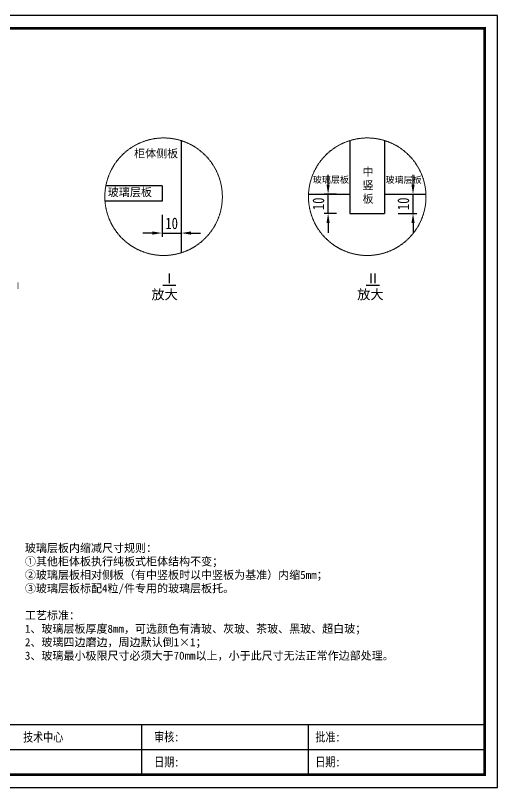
# Model space of a CAD drawing. Header units: millimetres. Extents: x 0 to 1097966, y -63096 to 223085.
# Drawn here: x 340002.8 to 340253.2, y -54349.4 to -53948.4 of the extents above; entities that cross this region are included whole.
import ezdxf

# ---------------------------------------------------------------- set-up
doc = ezdxf.new("R2010")
doc.units = ezdxf.units.MM
doc.linetypes.add('DASH', pattern=[0.35, 0.25, -0.1])
doc.layers.add('DZ-文字说明', color=1, linetype='Continuous')
doc.styles.add('DZ-宋体2.5', font='', dxfattribs={"width": 0.8, "height": 2.5})
doc.styles.add('TEXT', font='', dxfattribs={"width": 0.8})
doc.styles.add('宋体', font='')
doc.styles.get('DZ-宋体2.5').set_extended_font_data('SimSun')
doc.styles.get('TEXT').set_extended_font_data('SimSun')
doc.styles.get('宋体').set_extended_font_data('SimSun')
doc.dimstyles.new('副本 (2) (2) ISO-25', dxfattribs={"dimtxt": 18, "dimasz": 13, "dimexe": 6, "dimexo": 12, "dimgap": 6, "dimtad": 1, "dimtxsty": 'TEXT', "dimcen": 2.5, "dimclrd": 5, "dimclre": 5, "dimclrt": 5, "dimadec": 0, "dimazin": 0, "dimtfac": 1, "dimtmove": 0, "dimatfit": 3, "dimldrblk": 'BOXFILLED', "dimfxl": 1.25, "dimarcsym": 0})

# ---------------------------------------------------------------- blocks, each defined once
blk = doc.blocks.new('*D376')
at = {"color": 5, "lineweight": -2, "transparency": 16777216}
for p, q in [((340078.98, -54051.91), (340078.98, -54063.4)), ((340088.98, -54057.39), (340088.98, -54063.4)), ((340073.98, -54061.4), (340068.98, -54061.4)), ((340078.98, -54061.4), (340088.98, -54061.4)), ((340093.98, -54061.4), (340098.98, -54061.4))]:
    blk.add_line(p, q, dxfattribs=at)
at = {"color": 5, "transparency": 16777216}
for points in [[(340073.98, -54060.57), (340073.98, -54062.23), (340078.98, -54061.4)], [(340093.98, -54060.57), (340093.98, -54062.23), (340088.98, -54061.4)]]:
    blk.add_solid(points, dxfattribs=at)
at = {"layer": 'Defpoints', "color": 0, "transparency": 16777216}
for p in [(340078.98, -54044.91), (340088.98, -54050.39), (340088.98, -54061.4)]:
    blk.add_point(p, dxfattribs=at)
at = {"color": 5, "lineweight": 5, "transparency": 16777216, "insert": (340083.98, -54056.4), "char_height": 6, "attachment_point": 5, "style": 'TEXT'}
blk.add_mtext('10', dxfattribs=at)
blk = doc.blocks.new('_BoxFilled')
at = {"color": 0, "linetype": 'ByBlock', "lineweight": -2}
blk.add_line((-0.5, 0), (-1, 0), dxfattribs=at)
at = {"color": 0, "linetype": 'ByBlock'}
blk.add_solid([(-0.5, 0.5), (0.5, 0.5), (-0.5, -0.5), (0.5, -0.5)], dxfattribs=at)
blk = doc.blocks.new('*D377')
at = {"color": 5, "lineweight": -2, "transparency": 16777216}
for p, q in [((340165.22, -54036.22), (340165.22, -54031.22)), ((340169.56, -54041.22), (340163.22, -54041.22)), ((340165.22, -54051.22), (340165.22, -54041.22)), ((340169.56, -54051.22), (340163.22, -54051.22)), ((340165.22, -54056.22), (340165.22, -54061.22))]:
    blk.add_line(p, q, dxfattribs=at)
at = {"color": 5, "transparency": 16777216}
for points in [[(340164.38, -54036.22), (340166.05, -54036.22), (340165.22, -54041.22)], [(340164.38, -54056.22), (340166.05, -54056.22), (340165.22, -54051.22)]]:
    blk.add_solid(points, dxfattribs=at)
at = {"layer": 'Defpoints', "color": 0, "transparency": 16777216}
for p in [(340165.22, -54041.22), (340176.56, -54041.22), (340176.56, -54051.22)]:
    blk.add_point(p, dxfattribs=at)
at = {"color": 5, "lineweight": 5, "transparency": 16777216, "insert": (340160.22, -54046.22), "char_height": 6, "attachment_point": 5, "rotation": 90, "style": 'TEXT'}
blk.add_mtext('10', dxfattribs=at)
blk = doc.blocks.new('*D378')
at = {"color": 5, "lineweight": -2, "transparency": 16777216}
for p, q in [((340209.31, -54036.22), (340209.31, -54031.22)), ((340203.19, -54041.22), (340211.31, -54041.22)), ((340209.31, -54051.22), (340209.31, -54041.22)), ((340201.56, -54051.22), (340211.31, -54051.22)), ((340209.31, -54056.22), (340209.31, -54061.22))]:
    blk.add_line(p, q, dxfattribs=at)
at = {"color": 5, "transparency": 16777216}
for points in [[(340208.48, -54036.22), (340210.14, -54036.22), (340209.31, -54041.22)], [(340208.48, -54056.22), (340210.14, -54056.22), (340209.31, -54051.22)]]:
    blk.add_solid(points, dxfattribs=at)
at = {"layer": 'Defpoints', "color": 0, "transparency": 16777216}
for p in [(340196.19, -54041.22), (340209.31, -54041.22), (340194.56, -54051.22)]:
    blk.add_point(p, dxfattribs=at)
at = {"color": 5, "lineweight": 5, "transparency": 16777216, "insert": (340204.31, -54046.22), "char_height": 6, "attachment_point": 5, "rotation": 90, "style": 'TEXT'}
blk.add_mtext('10', dxfattribs=at)

msp = doc.modelspace()

# ---------------------------------------------------------------- linework, layer by layer
at = {"lineweight": 30}
for p, q in [((340088.983, -54013.443), (340088.983, -54071.642)), ((340176.564, -54013.373), (340176.564, -54051.223)), ((340194.564, -54013.389), (340194.564, -54051.223)), ((340155.047, -54041.223), (340176.564, -54041.223)), ((340194.564, -54041.223), (340216.028, -54041.223)), ((340176.564, -54051.223), (340194.564, -54051.223))]:
    msp.add_line(p, q, dxfattribs=at)
at = {"color": 4, "lineweight": 30}
for p, q in [((340078.983, -54036.913), (340049.789, -54036.913)), ((340078.983, -54036.913), (340078.983, -54044.913)), ((340078.983, -54036.913), (340078.983, -54044.913)), ((340078.983, -54044.913), (340049.357, -54044.913))]:
    msp.add_line(p, q, dxfattribs=at)
msp.add_lwpolyline([(339686.218, -54349.356), (340253.218, -54349.356), (340253.218, -53948.406), (339686.218, -53948.406)], close=True)
at = {"const_width": 1.35}
msp.add_lwpolyline([(339692.968, -54342.606), (340246.468, -54342.606), (340246.468, -53955.156), (339692.968, -53955.156)], close=True, dxfattribs=at)
at = {"color": 251, "linetype": 'DASH', "lineweight": 13, "true_color": 0x636466}
for centre in [(340079.784, -54042.543), (340185.537, -54042.543)]:
    msp.add_circle(centre, 30.519, dxfattribs=at)
at = {"layer": 'DZ-文字说明', "color": 7}
for p, q in [((340068.469, -54342.606), (340068.469, -54316.628)), ((340155.049, -54342.606), (340155.049, -54316.628)), ((339782.299, -54329.617), (340246.468, -54329.617))]:
    msp.add_line(p, q, dxfattribs=at)
msp.add_lwpolyline([(339692.968, -54316.628), (340246.468, -54316.628), (340246.468, -54342.606), (339692.968, -54342.606)], close=True, dxfattribs=at)

# ---------------------------------------------------------------- texts
at = {"style": 'DZ-宋体2.5', "width": 0.8}
for s, p in [('审核:', (340074.904, -54325.364)), ('批准:', (340158.6, -54325.443)), ('日期:', (340074.904, -54338.424)), ('日期:', (340158.6, -54338.367))]:
    msp.add_text(s, height=4.7732, dxfattribs=at).set_placement(p)
at = {"color": 252, "true_color": 0x939598, "attachment_point": 4, "style": '宋体'}
for s, insert, char_height, width in [('柜体侧板', (340064.47, -54020.364), 4.1923, 31.34167), ('中\\P竖\\P板', (340183.101, -54036.875), 4.192, 31.34167), ('玻璃层板', (340157.291, -54033.905), 3.3539, 28.54246), ('玻璃层板', (340195.03, -54033.977), 3.3539, 28.54246), ('玻璃层板', (340050.838, -54040.466), 4.1923, 35.67808)]:
    msp.add_mtext(s, dxfattribs=dict(at, insert=insert, char_height=char_height, width=width))
at = {"color": 4, "char_height": 5.03079, "width": 18.6579, "attachment_point": 4, "style": '宋体'}
for s, insert in [('\\pi8.35074;{\\L\\C256;Ⅰ\\P\\pi2.48149;\\l放大}', (340070.955, -54089.393)), ('\\pi7.24676;{\\L\\C256;Ⅱ\\P\\pi2.48149;\\l放大}', (340177.816, -54089.393))]:
    msp.add_mtext(s, dxfattribs=dict(at, insert=insert))
at = {"color": 251, "linetype": 'DASH', "lineweight": 13, "true_color": 0x636466, "insert": (340001.817, -54088.724), "char_height": 3.3539, "width": 4.17765, "attachment_point": 4, "style": '宋体'}
msp.add_mtext('{\\C256;Ⅰ}', dxfattribs=at)
at = {"insert": (340007.772, -54253.234), "char_height": 4.19232, "width": 258.13231, "attachment_point": 4, "style": '宋体'}
msp.add_mtext('玻璃层板内缩减尺寸规则：\\P①其他柜体板执行纯板式柜体结构不变；{\\H1.61389x; }\\P②玻璃层板相对侧板（有中竖板时以中竖板为基准）内缩5mm；{\\H1.42037x; }\\P③玻璃层板标配4粒/件专用的玻璃层板托。{\\H1.46337x; }\\P{\\H1.2761x; }\\P工艺标准：{\\H1.41352x; }\\P1、玻璃层板厚度8mm，可选颜色有清玻、灰玻、茶玻、黑玻、超白玻；{\\H1.45383x; }\\P2、玻璃四边磨边，周边默认倒1×1；{\\H1.44039x; }\\P3、玻璃最小极限尺寸必须大于70mm以上，小于此尺寸无法正常作边部处理。{\\H1.44338x; }', dxfattribs=at)
at = {"color": 2, "style": 'DZ-宋体2.5', "width": 0.8}
msp.add_attdef('技术中心', (340006.834, -54325.523), '', height=4.773, dxfattribs=at)

# ---------------------------------------------------------------- dimensions: what is measured, and where the dimension line sits
at = {"color": 251, "lineweight": 5, "true_color": 0x636466}
for base, p1, p2, picture, middle in [((340165.218, -54041.223), (340176.564, -54051.223), (340176.564, -54041.223), '*D377', (340160.218, -54046.223)), ((340209.309, -54041.223), (340194.564, -54051.223), (340196.186, -54041.223), '*D378', (340204.309, -54046.223))]:
    dim = msp.add_linear_dim(base=base, p1=p1, p2=p2, angle=90, text='10', dimstyle='副本 (2) (2) ISO-25', override={"dimtxt": 6, "dimasz": 5, "dimexe": 2, "dimexo": 7, "dimgap": 2, "dimfxl": 30, "dimfxlon": 1}, dxfattribs=at)
    dim.commit()
    dim.dimension.update_dxf_attribs({"geometry": picture, "text_midpoint": middle})
dim = msp.add_linear_dim(base=(340088.983, -54061.4), p1=(340078.983, -54044.913), p2=(340088.983, -54050.387), dimstyle='副本 (2) (2) ISO-25', override={"dimtxt": 6, "dimasz": 5, "dimexe": 2, "dimexo": 7, "dimgap": 2, "dimfxl": 30, "dimfxlon": 1}, dxfattribs=at)
dim.commit()
dim.dimension.update_dxf_attribs({"geometry": '*D376', "text_midpoint": (340083.983, -54056.4)})

doc.saveas('drawing.dxf')
